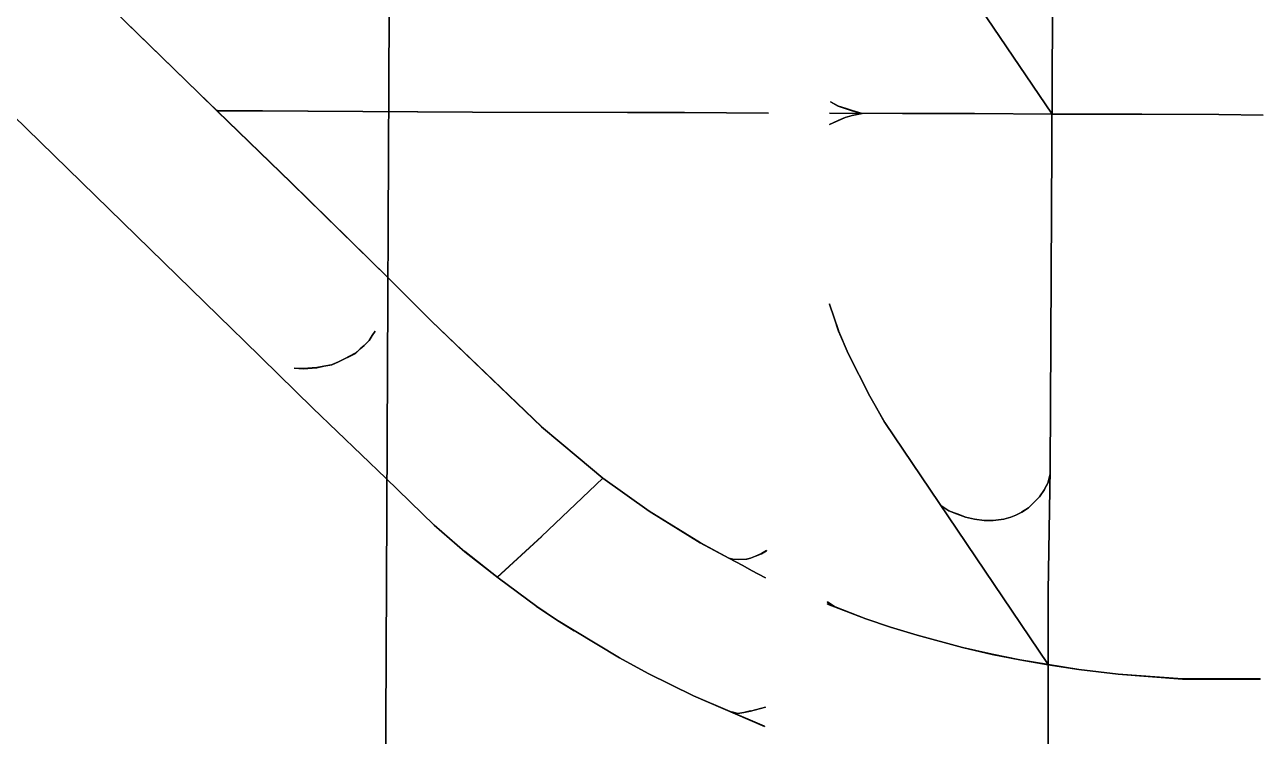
# Model space of a CAD drawing. Extents: x -291248544 to -291003570, y 98625193 to 98746984.
# Drawn here: x -291182312 to -291153556, y 98656929 to 98673432 of the extents above; entities that cross this region are included whole.
import ezdxf

# ---------------------------------------------------------------- set-up
doc = ezdxf.new("R2010")
doc.units = 0

msp = doc.modelspace()

# ---------------------------------------------------------------- linework, layer by layer
at = {"layer": 'mg_to_dxf', "color": 2}
for points in [[(-291173721.32, 98701800.8), (-291173722.31, 98701801.8), (-291174019.87, 98637403.69), (-291174018.86, 98637406.1)], [(-291174018.86, 98637406.1), (-291174017.86, 98637405.68), (-291173720.31, 98701801.8), (-291173721.32, 98701800.8)], [(-291158340.46, 98694613.91), (-291158341.45, 98694614.92), (-291158501.67, 98663119.78), (-291158500.67, 98663120.77)], [(-291158500.67, 98663120.77), (-291158499.67, 98663119.76), (-291158339.45, 98694614.91), (-291158340.46, 98694613.91)], [(-291190337.76, 98683570.5), (-291190339.02, 98683570.33), (-291178276.4, 98671851.05), (-291178276.42, 98671852.46)], [(-291178276.42, 98671852.46), (-291178275.01, 98671852.48), (-291190337.99, 98683572.11), (-291190337.76, 98683570.5)], [(-291162093.84, 98676726.88), (-291162095.24, 98676727.17), (-291158455.44, 98671359.04), (-291158455.18, 98671360.43)], [(-291158455.18, 98671360.43), (-291158453.79, 98671360.16), (-291162093.56, 98676728.25), (-291162093.84, 98676726.88)], [(-291184501.29, 98673190.72), (-291184502.7, 98673190.7), (-291177498.2, 98666369.32), (-291177498.22, 98666370.74)], [(-291177498.22, 98666370.74), (-291177496.81, 98666370.76), (-291184501.31, 98673192.14), (-291184501.29, 98673190.72)], [(-291178275.7, 98671851.76), (-291178275.72, 98671853.18), (-291178277.12, 98671851.74), (-291178275.7, 98671851.76)], [(-291178275.7, 98671851.76), (-291178277.12, 98671851.74), (-291177841.53, 98671427.62), (-291177841.54, 98671429.03)], [(-291178276.42, 98671852.46), (-291178276.4, 98671851.05), (-291178275.01, 98671852.48), (-291178276.42, 98671852.46)], [(-291177841.54, 98671429.03), (-291177840.13, 98671429.05), (-291178275.72, 98671853.18), (-291178275.7, 98671851.76)], [(-291163604.3, 98671645.87), (-291163604.68, 98671647.23), (-291163605.66, 98671645.49), (-291163604.3, 98671645.87)], [(-291163604.3, 98671645.87), (-291163605.66, 98671645.49), (-291163421.59, 98671541.95), (-291163422.07, 98671543.37)], [(-291163422.07, 98671543.37), (-291163420.79, 98671543.8), (-291163604.68, 98671647.23), (-291163604.3, 98671645.87)], [(-291177840.83, 98671428.33), (-291177840.85, 98671429.75), (-291177842.24, 98671428.31), (-291177840.83, 98671428.33)], [(-291177840.83, 98671428.33), (-291177842.24, 98671428.31), (-291176124.91, 98669768.22), (-291176124.93, 98669769.63)], [(-291177840.69, 98671440.12), (-291177841.68, 98671441.13), (-291177841.69, 98671439.13), (-291177840.69, 98671440.12)], [(-291177840.69, 98671440.12), (-291177841.69, 98671439.13), (-291175734.98, 98671427.68), (-291175735.97, 98671428.68)], [(-291175735.97, 98671428.68), (-291175734.97, 98671429.68), (-291177841.68, 98671441.13), (-291177840.69, 98671440.12)], [(-291177841.54, 98671429.03), (-291177841.53, 98671427.62), (-291177840.13, 98671429.05), (-291177841.54, 98671429.03)], [(-291176124.93, 98669769.63), (-291176123.52, 98669769.66), (-291177840.85, 98671429.75), (-291177840.83, 98671428.33)], [(-291175734.97, 98671428.68), (-291175735.97, 98671429.68), (-291175735.98, 98671427.68), (-291175734.97, 98671428.68)], [(-291175734.97, 98671428.68), (-291175735.98, 98671427.68), (-291171912.65, 98671404.79), (-291171913.65, 98671405.8)], [(-291171913.65, 98671405.8), (-291171912.64, 98671406.79), (-291175735.97, 98671429.68), (-291175734.97, 98671428.68)], [(-291175735.97, 98671428.68), (-291175734.98, 98671427.68), (-291175734.97, 98671429.68), (-291175735.97, 98671428.68)], [(-291171913.65, 98671405.8), (-291171912.65, 98671404.79), (-291171912.64, 98671406.79), (-291171913.65, 98671405.8)], [(-291171912.65, 98671405.79), (-291171913.64, 98671406.79), (-291171913.65, 98671404.79), (-291171912.65, 98671405.79)], [(-291171912.65, 98671405.79), (-291171913.65, 98671404.79), (-291168319.2, 98671393.35), (-291168320.2, 98671394.35)], [(-291168320.2, 98671394.35), (-291168319.2, 98671395.35), (-291171913.64, 98671406.79), (-291171912.65, 98671405.79)], [(-291168320.2, 98671394.35), (-291168319.2, 98671393.35), (-291168319.2, 98671395.35), (-291168320.2, 98671394.35)], [(-291166992.69, 98671394.35), (-291166991.68, 98671395.35), (-291168320.2, 98671395.35), (-291168319.2, 98671394.35)], [(-291168319.2, 98671394.35), (-291168320.2, 98671395.35), (-291168320.2, 98671393.35), (-291168319.2, 98671394.35)], [(-291168319.2, 98671394.35), (-291168320.2, 98671393.35), (-291166991.69, 98671393.35), (-291166992.69, 98671394.35)], [(-291166992.69, 98671394.35), (-291166991.69, 98671393.35), (-291166991.68, 98671395.35), (-291166992.69, 98671394.35)], [(-291166991.69, 98671394.35), (-291166992.68, 98671395.35), (-291166992.69, 98671393.35), (-291166991.69, 98671394.35)], [(-291166991.69, 98671394.35), (-291166992.69, 98671393.35), (-291165046.2, 98671381.9), (-291165047.19, 98671382.91)], [(-291165047.19, 98671382.91), (-291165046.19, 98671383.9), (-291166992.68, 98671395.35), (-291166991.69, 98671394.35)], [(-291165047.19, 98671382.91), (-291165046.2, 98671381.9), (-291165046.19, 98671383.9), (-291165047.19, 98671382.91)], [(-291163627.12, 98671382.9), (-291163628.12, 98671383.91), (-291163628.13, 98671381.91), (-291163627.12, 98671382.9)], [(-291163627.12, 98671382.9), (-291163628.13, 98671381.91), (-291161933.4, 98671370.46), (-291161934.4, 98671371.46)], [(-291161934.4, 98671371.46), (-291161933.4, 98671372.46), (-291163628.12, 98671383.91), (-291163627.12, 98671382.9)], [(-291163421.15, 98671542.97), (-291163421.71, 98671544.19), (-291163422.51, 98671542.35), (-291163421.15, 98671542.97)], [(-291163421.15, 98671542.97), (-291163422.51, 98671542.35), (-291163238.36, 98671484.8), (-291163239, 98671486.05)], [(-291163422.07, 98671543.37), (-291163421.59, 98671541.95), (-291163420.79, 98671543.8), (-291163422.07, 98671543.37)], [(-291163239, 98671486.05), (-291163237.74, 98671486.7), (-291163421.71, 98671544.19), (-291163421.15, 98671542.97)], [(-291163238.05, 98671485.74), (-291163238.69, 98671487.01), (-291163239.31, 98671485.11), (-291163238.05, 98671485.74)], [(-291163238.05, 98671485.74), (-291163239.31, 98671485.11), (-291163101.02, 98671439.01), (-291163101.67, 98671440.28)], [(-291163239, 98671486.05), (-291163238.36, 98671484.8), (-291163237.74, 98671486.7), (-291163239, 98671486.05)], [(-291163101.67, 98671440.28), (-291163100.42, 98671440.92), (-291163238.69, 98671487.01), (-291163238.05, 98671485.74)], [(-291163100.72, 98671439.98), (-291163101.37, 98671441.22), (-291163101.98, 98671439.31), (-291163100.72, 98671439.98)], [(-291163100.72, 98671439.98), (-291163101.98, 98671439.31), (-291162872.12, 98671370.36), (-291162872.79, 98671371.6)], [(-291162872.8, 98671371.36), (-291162872.02, 98671372.54), (-291163101.92, 98671326.56), (-291163100.71, 98671325.78)], [(-291163101.67, 98671440.28), (-291163101.02, 98671439.01), (-291163100.42, 98671440.92), (-291163101.67, 98671440.28)], [(-291163100.71, 98671325.78), (-291163101.45, 98671324.61), (-291162871.63, 98671370.58), (-291162872.8, 98671371.36)], [(-291162872.79, 98671371.6), (-291162871.55, 98671372.27), (-291163101.37, 98671441.22), (-291163100.72, 98671439.98)], [(-291162872.8, 98671371.36), (-291162871.63, 98671370.58), (-291162872.02, 98671372.54), (-291162872.8, 98671371.36)], [(-291162872.79, 98671371.6), (-291162872.12, 98671370.36), (-291162871.55, 98671372.27), (-291162872.79, 98671371.6)], [(-291161934.4, 98671371.46), (-291161933.4, 98671370.46), (-291161933.4, 98671372.46), (-291161934.4, 98671371.46)], [(-291161933.4, 98671371.46), (-291161934.4, 98671372.46), (-291161934.4, 98671370.46), (-291161933.4, 98671371.46)], [(-291160263.56, 98671371.46), (-291160262.56, 98671372.46), (-291161934.4, 98671372.46), (-291161933.4, 98671371.46)], [(-291161933.4, 98671371.46), (-291161934.4, 98671370.46), (-291160262.56, 98671370.46), (-291160263.56, 98671371.46)], [(-291160263.56, 98671371.46), (-291160262.56, 98671370.46), (-291160262.56, 98671372.46), (-291160263.56, 98671371.46)], [(-291160262.56, 98671371.46), (-291160263.56, 98671372.46), (-291160263.56, 98671370.46), (-291160262.56, 98671371.46)], [(-291158455.4, 98671360.02), (-291158454.39, 98671361.01), (-291160263.56, 98671372.46), (-291160262.56, 98671371.46)], [(-291160262.56, 98671371.46), (-291160263.56, 98671370.46), (-291158454.4, 98671359.01), (-291158455.4, 98671360.02)], [(-291158455.18, 98671360.43), (-291158455.44, 98671359.04), (-291158453.79, 98671360.16), (-291158455.18, 98671360.43)], [(-291158454.4, 98671360.02), (-291158455.39, 98671361.02), (-291158455.4, 98671359.02), (-291158454.4, 98671360.02)], [(-291158455.4, 98671360.02), (-291158454.4, 98671359.01), (-291158454.39, 98671361.01), (-291158455.4, 98671360.02)], [(-291158454.4, 98671360.02), (-291158455.4, 98671359.02), (-291156371.57, 98671359.02), (-291156372.57, 98671360.02)], [(-291156372.57, 98671360.02), (-291156371.57, 98671361.02), (-291158455.39, 98671361.02), (-291158454.4, 98671360.02)], [(-291156372.57, 98671360.02), (-291156371.57, 98671359.02), (-291156371.57, 98671361.02), (-291156372.57, 98671360.02)], [(-291156371.57, 98671360.01), (-291156372.57, 98671361.02), (-291156372.57, 98671359.02), (-291156371.57, 98671360.01)], [(-291154587.29, 98671348.57), (-291154586.28, 98671349.57), (-291156372.57, 98671361.02), (-291156371.57, 98671360.01)], [(-291156371.57, 98671360.01), (-291156372.57, 98671359.02), (-291154586.3, 98671347.57), (-291154587.29, 98671348.57)], [(-291154586.29, 98671348.57), (-291154587.28, 98671349.58), (-291154587.3, 98671347.58), (-291154586.29, 98671348.57)], [(-291154586.29, 98671348.57), (-291154587.3, 98671347.58), (-291153556.33, 98671336.12), (-291153557.32, 98671337.13)], [(-291154587.29, 98671348.57), (-291154586.3, 98671347.57), (-291154586.28, 98671349.57), (-291154587.29, 98671348.57)], [(-291153557.32, 98671337.13), (-291153556.31, 98671338.12), (-291154587.28, 98671349.58), (-291154586.29, 98671348.57)], [(-291163422.09, 98671211.04), (-291163421.57, 98671212.36), (-291163628.49, 98671120.4), (-291163627.17, 98671119.89)], [(-291163627.17, 98671119.89), (-291163628.49, 98671120.4), (-291163627.68, 98671118.57), (-291163627.17, 98671119.89)], [(-291163627.17, 98671119.89), (-291163627.68, 98671118.57), (-291163420.77, 98671210.53), (-291163422.09, 98671211.04)], [(-291163261.87, 98671279.71), (-291163261.29, 98671281.05), (-291163422.49, 98671211.96), (-291163421.17, 98671211.44)], [(-291163421.17, 98671211.44), (-291163422.49, 98671211.96), (-291163421.69, 98671210.13), (-291163421.17, 98671211.44)], [(-291163422.09, 98671211.04), (-291163420.77, 98671210.53), (-291163421.57, 98671212.36), (-291163422.09, 98671211.04)], [(-291163421.17, 98671211.44), (-291163421.69, 98671210.13), (-291163260.62, 98671279.16), (-291163261.87, 98671279.71)], [(-291163101.68, 98671325.55), (-291163100.95, 98671326.79), (-291163262.23, 98671280.71), (-291163260.93, 98671280.04)], [(-291163260.93, 98671280.04), (-291163262.23, 98671280.71), (-291163261.56, 98671278.83), (-291163260.93, 98671280.04)], [(-291163261.87, 98671279.71), (-291163260.62, 98671279.16), (-291163261.29, 98671281.05), (-291163261.87, 98671279.71)], [(-291163260.93, 98671280.04), (-291163261.56, 98671278.83), (-291163100.48, 98671324.85), (-291163101.68, 98671325.55)], [(-291163100.71, 98671325.78), (-291163101.92, 98671326.56), (-291163101.45, 98671324.61), (-291163100.71, 98671325.78)], [(-291163101.68, 98671325.55), (-291163100.48, 98671324.85), (-291163100.95, 98671326.79), (-291163101.68, 98671325.55)], [(-291153557.32, 98671337.13), (-291153556.33, 98671336.12), (-291153556.31, 98671338.12), (-291153557.32, 98671337.13)], [(-291176124.22, 98669768.94), (-291176124.23, 98669770.35), (-291176125.63, 98669768.92), (-291176124.22, 98669768.94)], [(-291176124.22, 98669768.94), (-291176125.63, 98669768.92), (-291173881.88, 98667570.96), (-291173881.89, 98667572.37)], [(-291176124.93, 98669769.63), (-291176124.91, 98669768.22), (-291176123.52, 98669769.66), (-291176124.93, 98669769.63)], [(-291173881.89, 98667572.37), (-291173880.47, 98667572.38), (-291176124.23, 98669770.35), (-291176124.22, 98669768.94)], [(-291173881.18, 98667571.67), (-291173881.18, 98667573.09), (-291173882.59, 98667571.66), (-291173881.18, 98667571.67)], [(-291173881.18, 98667571.67), (-291173882.59, 98667571.66), (-291172874.8, 98666563.87), (-291172874.8, 98666565.29)], [(-291173881.89, 98667572.37), (-291173881.88, 98667570.96), (-291173880.47, 98667572.38), (-291173881.89, 98667572.37)], [(-291172874.8, 98666565.29), (-291172873.4, 98666565.3), (-291173881.18, 98667573.09), (-291173881.18, 98667571.67)], [(-291163627.47, 98666953.57), (-291163626.83, 98666954.83), (-291163628.73, 98666954.2), (-291163627.47, 98666953.57)], [(-291163627.47, 98666953.57), (-291163628.73, 98666954.2), (-291163422.41, 98666335.23), (-291163421.79, 98666336.53)], [(-291163421.79, 98666336.53), (-291163420.54, 98666335.94), (-291163626.83, 98666954.83), (-291163627.47, 98666953.57)], [(-291172874.09, 98666564.6), (-291172874.11, 98666566), (-291172875.51, 98666564.57), (-291172874.09, 98666564.6)], [(-291172874.09, 98666564.6), (-291172875.51, 98666564.57), (-291170883.51, 98664652.71), (-291170883.54, 98664654.12)], [(-291172874.8, 98666565.29), (-291172874.8, 98666563.87), (-291172873.4, 98666565.3), (-291172874.8, 98666565.29)], [(-291170883.54, 98664654.12), (-291170882.13, 98664654.15), (-291172874.11, 98666566), (-291172874.09, 98666564.6)], [(-291177497.5, 98666370.05), (-291177497.53, 98666371.46), (-291177498.92, 98666370.02), (-291177497.5, 98666370.05)], [(-291177497.5, 98666370.05), (-291177498.92, 98666370.02), (-291177223.54, 98666106.11), (-291177223.57, 98666107.52)], [(-291177498.22, 98666370.74), (-291177498.2, 98666369.32), (-291177496.81, 98666370.76), (-291177498.22, 98666370.74)], [(-291177223.57, 98666107.52), (-291177222.15, 98666107.55), (-291177497.53, 98666371.46), (-291177497.5, 98666370.05)], [(-291174248, 98666221.19), (-291174248.33, 98666222.58), (-291174317.46, 98666107.37), (-291174316.15, 98666107.61)], [(-291174316.15, 98666107.61), (-291174315.87, 98666106.13), (-291174246.64, 98666221.51), (-291174248, 98666221.19)], [(-291174179.35, 98666324.2), (-291174179.63, 98666325.59), (-291174248.86, 98666221.74), (-291174247.46, 98666222.03)], [(-291174247.46, 98666222.03), (-291174248.86, 98666221.74), (-291174247.17, 98666220.67), (-291174247.46, 98666222.03)], [(-291174248, 98666221.19), (-291174246.64, 98666221.51), (-291174248.33, 98666222.58), (-291174248, 98666221.19)], [(-291174247.46, 98666222.03), (-291174247.17, 98666220.67), (-291174177.97, 98666324.48), (-291174179.35, 98666324.2)], [(-291174179.35, 98666324.2), (-291174177.97, 98666324.48), (-291174179.63, 98666325.59), (-291174179.35, 98666324.2)], [(-291163421.43, 98666335.6), (-291163420.9, 98666336.88), (-291163422.77, 98666336.16), (-291163421.43, 98666335.6)], [(-291163421.43, 98666335.6), (-291163422.77, 98666336.16), (-291163193.46, 98665808.75), (-291163192.95, 98665810.09)], [(-291163421.79, 98666336.53), (-291163422.41, 98666335.23), (-291163420.54, 98666335.94), (-291163421.79, 98666336.53)], [(-291163192.95, 98665810.09), (-291163191.64, 98665809.6), (-291163420.9, 98666336.88), (-291163421.43, 98666335.6)], [(-291177222.85, 98666106.83), (-291177222.87, 98666108.25), (-291177224.26, 98666106.81), (-291177222.85, 98666106.83)], [(-291177222.85, 98666106.83), (-291177224.26, 98666106.81), (-291175621.37, 98664538.27), (-291175621.39, 98664539.69)], [(-291177223.57, 98666107.52), (-291177223.54, 98666106.11), (-291177222.15, 98666107.55), (-291177223.57, 98666107.52)], [(-291175621.39, 98664539.69), (-291175619.98, 98664539.71), (-291177222.87, 98666108.25), (-291177222.85, 98666106.83)], [(-291174522.77, 98665912.29), (-291174522.69, 98665913.71), (-291174637.78, 98665810.13), (-291174636.47, 98665809.97)], [(-291174636.47, 98665809.97), (-291174636.65, 98665808.46), (-291174521.36, 98665912.21), (-291174522.77, 98665912.29)], [(-291174431.22, 98665992.41), (-291174431.15, 98665993.8), (-291174523.44, 98665913.05), (-291174522.02, 98665912.96)], [(-291174522.02, 98665912.96), (-291174523.44, 98665913.05), (-291174522.11, 98665911.55), (-291174522.02, 98665912.96)], [(-291174522.77, 98665912.29), (-291174521.36, 98665912.21), (-291174522.69, 98665913.71), (-291174522.77, 98665912.29)], [(-291174522.02, 98665912.96), (-291174522.11, 98665911.55), (-291174429.79, 98665992.34), (-291174431.22, 98665992.41)], [(-291174316.76, 98666106.82), (-291174316.84, 98666108.15), (-291174431.88, 98665993.11), (-291174430.49, 98665993.09)], [(-291174430.49, 98665993.09), (-291174431.88, 98665993.11), (-291174430.52, 98665991.65), (-291174430.49, 98665993.09)], [(-291174431.22, 98665992.41), (-291174429.79, 98665992.34), (-291174431.15, 98665993.8), (-291174431.22, 98665992.41)], [(-291174430.49, 98665993.09), (-291174430.52, 98665991.65), (-291174315.26, 98666106.91), (-291174316.76, 98666106.82)], [(-291174316.15, 98666107.61), (-291174317.46, 98666107.37), (-291174315.87, 98666106.13), (-291174316.15, 98666107.61)], [(-291174316.76, 98666106.82), (-291174315.26, 98666106.91), (-291174316.84, 98666108.15), (-291174316.76, 98666106.82)], [(-291175026.4, 98665614.88), (-291175025.9, 98665616.19), (-291175186.91, 98665547.18), (-291175185.69, 98665546.62)], [(-291175185.69, 98665546.62), (-291175186.33, 98665545.26), (-291175025.06, 98665614.37), (-291175026.4, 98665614.88)], [(-291174889.06, 98665683.52), (-291174888.61, 98665684.86), (-291175026.81, 98665615.77), (-291175025.49, 98665615.31)], [(-291175025.49, 98665615.31), (-291175026.81, 98665615.77), (-291175025.97, 98665613.95), (-291175025.49, 98665615.31)], [(-291175026.4, 98665614.88), (-291175025.06, 98665614.37), (-291175025.9, 98665616.19), (-291175026.4, 98665614.88)], [(-291175025.49, 98665615.31), (-291175025.97, 98665613.95), (-291174887.72, 98665683.08), (-291174889.06, 98665683.52)], [(-291174774.62, 98665740.74), (-291174774.17, 98665742.08), (-291174889.51, 98665684.42), (-291174888.16, 98665683.97)], [(-291174888.16, 98665683.97), (-291174889.51, 98665684.42), (-291174888.61, 98665682.63), (-291174888.16, 98665683.97)], [(-291174889.06, 98665683.52), (-291174887.72, 98665683.08), (-291174888.61, 98665684.86), (-291174889.06, 98665683.52)], [(-291174888.16, 98665683.97), (-291174888.61, 98665682.63), (-291174773.28, 98665740.3), (-291174774.62, 98665740.74)], [(-291174637.29, 98665809.41), (-291174636.96, 98665810.69), (-291174775.06, 98665741.64), (-291174773.72, 98665741.19)], [(-291174773.72, 98665741.19), (-291174775.06, 98665741.64), (-291174774.17, 98665739.85), (-291174773.72, 98665741.19)], [(-291174774.62, 98665740.74), (-291174773.28, 98665740.3), (-291174774.17, 98665742.08), (-291174774.62, 98665740.74)], [(-291174773.72, 98665741.19), (-291174774.17, 98665739.85), (-291174635.82, 98665809.02), (-291174637.29, 98665809.41)], [(-291174636.47, 98665809.97), (-291174637.78, 98665810.13), (-291174636.65, 98665808.46), (-291174636.47, 98665809.97)], [(-291174637.29, 98665809.41), (-291174635.82, 98665809.02), (-291174636.96, 98665810.69), (-291174637.29, 98665809.41)], [(-291163192.52, 98665809.18), (-291163192.07, 98665810.5), (-291163193.88, 98665809.65), (-291163192.52, 98665809.18)], [(-291163192.52, 98665809.18), (-291163193.88, 98665809.65), (-291162689.87, 98664813.08), (-291162689.43, 98664814.44)], [(-291163192.95, 98665810.09), (-291163193.46, 98665808.75), (-291163191.64, 98665809.6), (-291163192.95, 98665810.09)], [(-291162689.43, 98664814.44), (-291162688.1, 98664814.02), (-291163192.07, 98665810.5), (-291163192.52, 98665809.18)], [(-291176055.41, 98665466.28), (-291176056.35, 98665467.33), (-291176056.46, 98665465.34), (-291176055.41, 98665466.28)], [(-291176055.41, 98665466.28), (-291176056.46, 98665465.34), (-291175849.41, 98665453.83), (-291175850.41, 98665454.89)], [(-291175850.41, 98665454.89), (-291175849.42, 98665455.84), (-291176056.35, 98665467.33), (-291176055.41, 98665466.28)], [(-291175529.98, 98665477.72), (-291175529.12, 98665478.78), (-291175850.42, 98665455.83), (-291175849.41, 98665454.9)], [(-291175849.41, 98665454.9), (-291175850.42, 98665455.83), (-291175850.41, 98665453.83), (-291175849.41, 98665454.9)], [(-291175849.41, 98665454.9), (-291175850.41, 98665453.83), (-291175528.84, 98665476.8), (-291175529.98, 98665477.72)], [(-291175850.41, 98665454.89), (-291175849.41, 98665453.83), (-291175849.42, 98665455.84), (-291175850.41, 98665454.89)], [(-291175369.75, 98665511.98), (-291175368.97, 98665513.17), (-291175530.11, 98665478.64), (-291175528.99, 98665477.86)], [(-291175528.99, 98665477.86), (-291175530.11, 98665478.64), (-291175529.83, 98665476.66), (-291175528.99, 98665477.86)], [(-291175529.98, 98665477.72), (-291175528.84, 98665476.8), (-291175529.12, 98665478.78), (-291175529.98, 98665477.72)], [(-291175528.99, 98665477.86), (-291175529.83, 98665476.66), (-291175368.58, 98665511.21), (-291175369.75, 98665511.98)], [(-291175186.65, 98665546.32), (-291175185.96, 98665547.47), (-291175369.95, 98665512.97), (-291175368.77, 98665512.18)], [(-291175368.77, 98665512.18), (-291175369.95, 98665512.97), (-291175369.56, 98665511.01), (-291175368.77, 98665512.18)], [(-291175369.75, 98665511.98), (-291175368.58, 98665511.21), (-291175368.97, 98665513.17), (-291175369.75, 98665511.98)], [(-291175368.77, 98665512.18), (-291175369.56, 98665511.01), (-291175185.37, 98665545.55), (-291175186.65, 98665546.32)], [(-291175185.69, 98665546.62), (-291175186.91, 98665547.18), (-291175186.33, 98665545.26), (-291175185.69, 98665546.62)], [(-291175186.65, 98665546.32), (-291175185.37, 98665545.55), (-291175185.96, 98665547.47), (-291175186.65, 98665546.32)], [(-291162688.96, 98664813.56), (-291162688.57, 98664814.9), (-291162690.34, 98664813.96), (-291162688.96, 98664813.56)], [(-291162688.96, 98664813.56), (-291162690.34, 98664813.96), (-291162346.49, 98664206.5), (-291162346.13, 98664207.89)], [(-291162689.43, 98664814.44), (-291162689.87, 98664813.08), (-291162688.1, 98664814.02), (-291162689.43, 98664814.44)], [(-291162346.13, 98664207.89), (-291162344.79, 98664207.55), (-291162688.57, 98664814.9), (-291162688.96, 98664813.56)], [(-291175620.67, 98664538.99), (-291175620.7, 98664540.4), (-291175622.09, 98664538.97), (-291175620.67, 98664538.99)], [(-291175620.67, 98664538.99), (-291175622.09, 98664538.97), (-291173927.64, 98662913.21), (-291173927.67, 98662914.62)], [(-291175621.39, 98664539.69), (-291175621.37, 98664538.27), (-291175619.98, 98664539.71), (-291175621.39, 98664539.69)], [(-291173927.67, 98662914.62), (-291173926.25, 98662914.65), (-291175620.7, 98664540.4), (-291175620.67, 98664538.99)], [(-291170882.82, 98664653.43), (-291170882.85, 98664654.85), (-291170884.23, 98664653.4), (-291170882.82, 98664653.43)], [(-291170882.82, 98664653.43), (-291170884.23, 98664653.4), (-291170311.31, 98664103.39), (-291170311.33, 98664104.81)], [(-291170883.54, 98664654.12), (-291170883.51, 98664652.71), (-291170882.13, 98664654.15), (-291170883.54, 98664654.12)], [(-291170311.33, 98664104.81), (-291170309.92, 98664104.84), (-291170882.85, 98664654.85), (-291170882.82, 98664653.43)], [(-291162345.61, 98664207.04), (-291162345.32, 98664208.4), (-291162347.02, 98664207.35), (-291162345.61, 98664207.04)], [(-291162345.61, 98664207.04), (-291162347.02, 98664207.35), (-291158547, 98658587.44), (-291158546.73, 98658588.82)], [(-291162346.13, 98664207.89), (-291162346.49, 98664206.5), (-291162344.79, 98664207.55), (-291162346.13, 98664207.89)], [(-291158546.73, 98658588.82), (-291158545.34, 98658588.56), (-291162345.32, 98664208.4), (-291162345.61, 98664207.04)], [(-291170310.59, 98664104.14), (-291170310.72, 98664105.55), (-291170312, 98664104.02), (-291170310.59, 98664104.14)], [(-291170310.59, 98664104.14), (-291170312, 98664104.02), (-291169464.37, 98663393.84), (-291169464.49, 98663395.25)], [(-291170311.33, 98664104.81), (-291170311.31, 98664103.39), (-291170309.92, 98664104.84), (-291170311.33, 98664104.81)], [(-291169464.49, 98663395.25), (-291169463.09, 98663395.37), (-291170310.72, 98664105.55), (-291170310.59, 98664104.14)], [(-291169463.73, 98663394.61), (-291169463.85, 98663396.02), (-291169465.14, 98663394.48), (-291169463.73, 98663394.61)], [(-291169463.73, 98663394.61), (-291169465.14, 98663394.48), (-291168892.14, 98662913.16), (-291168892.29, 98662914.6)], [(-291169464.49, 98663395.25), (-291169464.37, 98663393.84), (-291169463.09, 98663395.37), (-291169464.49, 98663395.25)], [(-291168892.29, 98662914.6), (-291168890.91, 98662914.75), (-291169463.85, 98663396.02), (-291169463.73, 98663394.61)], [(-291158500.79, 98663016.79), (-291158501.53, 98663017.99), (-291158547.51, 98662822.59), (-291158546.33, 98662823.21)], [(-291158500.68, 98663119.77), (-291158501.66, 98663120.78), (-291158547.46, 98660293.09), (-291158546.44, 98660294.08)], [(-291158546.44, 98660294.08), (-291158545.46, 98660293.07), (-291158499.66, 98663120.76), (-291158500.68, 98663119.77)], [(-291158546.33, 98662823.21), (-291158545.62, 98662821.88), (-291158499.58, 98663017.53), (-291158500.79, 98663016.79)], [(-291158500.67, 98663120.77), (-291158501.67, 98663119.78), (-291158499.67, 98663119.76), (-291158500.67, 98663120.77)], [(-291158500.68, 98663119.77), (-291158499.66, 98663120.76), (-291158501.66, 98663120.78), (-291158500.68, 98663119.77)], [(-291158500.79, 98663016.79), (-291158499.58, 98663017.53), (-291158501.53, 98663017.99), (-291158500.79, 98663016.79)], [(-291173926.95, 98662913.93), (-291173926.97, 98662915.34), (-291173928.36, 98662913.9), (-291173926.95, 98662913.93)], [(-291173926.95, 98662913.93), (-291173928.36, 98662913.9), (-291172806.12, 98661826.02), (-291172806.15, 98661827.44)], [(-291173927.67, 98662914.62), (-291173927.64, 98662913.21), (-291173926.25, 98662914.65), (-291173927.67, 98662914.62)], [(-291172806.15, 98661827.44), (-291172804.73, 98661827.46), (-291173926.97, 98662915.34), (-291173926.95, 98662913.93)], [(-291168892.27, 98662913.93), (-291168892.23, 98662915.35), (-291170312.03, 98661564.25), (-291170310.61, 98661564.22)], [(-291170310.61, 98661564.22), (-291170310.65, 98661562.8), (-291168890.86, 98662913.9), (-291168892.27, 98662913.93)], [(-291168891.5, 98662913.99), (-291168891.7, 98662915.36), (-291168892.93, 98662913.78), (-291168891.5, 98662913.99)], [(-291168891.5, 98662913.99), (-291168892.93, 98662913.78), (-291167816.31, 98662146.4), (-291167816.57, 98662147.81)], [(-291168892.29, 98662914.6), (-291168892.14, 98662913.16), (-291168890.91, 98662914.75), (-291168892.29, 98662914.6)], [(-291168892.27, 98662913.93), (-291168890.86, 98662913.9), (-291168892.23, 98662915.35), (-291168892.27, 98662913.93)], [(-291167816.57, 98662147.81), (-291167815.2, 98662148.07), (-291168891.7, 98662915.36), (-291168891.5, 98662913.99)], [(-291158546.69, 98662822.28), (-291158547.15, 98662823.52), (-291158639.1, 98662651.13), (-291158637.76, 98662651.5)], [(-291158637.76, 98662651.5), (-291158637.38, 98662650.11), (-291158545.27, 98662822.81), (-291158546.69, 98662822.28)], [(-291158546.33, 98662823.21), (-291158547.51, 98662822.59), (-291158545.62, 98662821.88), (-291158546.33, 98662823.21)], [(-291158546.69, 98662822.28), (-291158545.27, 98662822.81), (-291158547.15, 98662823.52), (-291158546.69, 98662822.28)], [(-291158752.8, 98662479.05), (-291158752.86, 98662480.39), (-291158890.83, 98662342.43), (-291158889.42, 98662342.43)], [(-291158889.42, 98662342.43), (-291158889.42, 98662341.01), (-291158751.31, 98662479.12), (-291158752.8, 98662479.05)], [(-291158638.28, 98662650.65), (-291158638.58, 98662651.99), (-291158753.5, 98662479.62), (-291158752.16, 98662479.82)], [(-291158752.16, 98662479.82), (-291158753.5, 98662479.62), (-291158751.94, 98662478.35), (-291158752.16, 98662479.82)], [(-291158752.8, 98662479.05), (-291158751.31, 98662479.12), (-291158752.86, 98662480.39), (-291158752.8, 98662479.05)], [(-291158752.16, 98662479.82), (-291158751.94, 98662478.35), (-291158636.86, 98662650.96), (-291158638.28, 98662650.65)], [(-291158637.76, 98662651.5), (-291158639.1, 98662651.13), (-291158637.38, 98662650.11), (-291158637.76, 98662651.5)], [(-291158638.28, 98662650.65), (-291158636.86, 98662650.96), (-291158638.58, 98662651.99), (-291158638.28, 98662650.65)], [(-291167815.74, 98662147.26), (-291167816.04, 98662148.62), (-291167817.14, 98662146.95), (-291167815.74, 98662147.26)], [(-291167815.74, 98662147.26), (-291167817.14, 98662146.95), (-291166626.05, 98661413.97), (-291166626.4, 98661415.36)], [(-291167816.57, 98662147.81), (-291167816.31, 98662146.4), (-291167815.2, 98662148.07), (-291167816.57, 98662147.81)], [(-291166626.4, 98661415.36), (-291166625.05, 98661415.71), (-291167816.04, 98662148.62), (-291167815.74, 98662147.26)], [(-291161017.95, 98662261.69), (-291161018.25, 98662263.07), (-291161019.33, 98662261.39), (-291161017.95, 98662261.69)], [(-291161017.95, 98662261.69), (-291161019.33, 98662261.39), (-291160858.18, 98662157.8), (-291160858.58, 98662159.24)], [(-291160858.58, 98662159.24), (-291160857.28, 98662159.59), (-291161018.25, 98662263.07), (-291161017.95, 98662261.69)], [(-291160857.68, 98662158.79), (-291160858.17, 98662160.04), (-291160859.08, 98662158.24), (-291160857.68, 98662158.79)], [(-291160857.68, 98662158.79), (-291160859.08, 98662158.24), (-291160674.94, 98662089.19), (-291160675.52, 98662090.48)], [(-291160858.58, 98662159.24), (-291160858.18, 98662157.8), (-291160857.28, 98662159.59), (-291160858.58, 98662159.24)], [(-291160675.52, 98662090.48), (-291160674.22, 98662091.06), (-291160858.17, 98662160.04), (-291160857.68, 98662158.79)], [(-291159004.63, 98662227.36), (-291159004.42, 98662228.69), (-291159165.35, 98662125.23), (-291159164.01, 98662124.9)], [(-291159164.01, 98662124.9), (-291159164.35, 98662123.49), (-291159003.16, 98662227.12), (-291159004.63, 98662227.36)], [(-291158890.12, 98662341.72), (-291158890.12, 98662343.13), (-291159005.2, 98662228.06), (-291159003.86, 98662227.99)], [(-291159003.86, 98662227.99), (-291159005.2, 98662228.06), (-291159003.94, 98662226.49), (-291159003.86, 98662227.99)], [(-291159004.63, 98662227.36), (-291159003.16, 98662227.12), (-291159004.42, 98662228.69), (-291159004.63, 98662227.36)], [(-291159003.86, 98662227.99), (-291159003.94, 98662226.49), (-291158888.71, 98662341.72), (-291158890.12, 98662341.72)], [(-291158889.42, 98662342.43), (-291158890.83, 98662342.43), (-291158889.42, 98662341.01), (-291158889.42, 98662342.43)], [(-291158890.12, 98662341.72), (-291158888.71, 98662341.72), (-291158890.12, 98662343.13), (-291158890.12, 98662341.72)], [(-291160674.58, 98662090.12), (-291160675.16, 98662091.42), (-291160675.87, 98662089.55), (-291160674.58, 98662090.12)], [(-291160674.58, 98662090.12), (-291160675.87, 98662089.55), (-291160468.88, 98662009.05), (-291160469.52, 98662010.37)], [(-291160675.52, 98662090.48), (-291160674.94, 98662089.19), (-291160674.22, 98662091.06), (-291160675.52, 98662090.48)], [(-291160469.52, 98662010.37), (-291160468.3, 98662010.97), (-291160675.16, 98662091.42), (-291160674.58, 98662090.12)], [(-291160468.57, 98662010.08), (-291160469.25, 98662011.26), (-291160469.84, 98662009.34), (-291160468.57, 98662010.08)], [(-291160468.57, 98662010.08), (-291160469.84, 98662009.34), (-291160262.76, 98661963.32), (-291160263.55, 98661964.53)], [(-291160469.52, 98662010.37), (-291160468.88, 98662009.05), (-291160468.3, 98662010.97), (-291160469.52, 98662010.37)], [(-291160263.55, 98661964.53), (-291160262.39, 98661965.29), (-291160469.25, 98662011.26), (-291160468.57, 98662010.08)], [(-291160262.57, 98661964.34), (-291160263.37, 98661965.47), (-291160263.74, 98661963.51), (-291160262.57, 98661964.34)], [(-291160262.57, 98661964.34), (-291160263.74, 98661963.51), (-291160033.76, 98661929.01), (-291160034.68, 98661930.16)], [(-291160263.55, 98661964.53), (-291160262.76, 98661963.32), (-291160262.39, 98661965.29), (-291160263.55, 98661964.53)], [(-291160034.68, 98661930.16), (-291160033.61, 98661931.01), (-291160263.37, 98661965.47), (-291160262.57, 98661964.34)], [(-291160033.68, 98661930.08), (-291160034.61, 98661931.08), (-291160034.76, 98661929.08), (-291160033.68, 98661930.08)], [(-291160033.68, 98661930.08), (-291160034.76, 98661929.08), (-291159827.62, 98661929.08), (-291159828.69, 98661930.08)], [(-291160034.68, 98661930.16), (-291160033.76, 98661929.01), (-291160033.61, 98661931.01), (-291160034.68, 98661930.16)], [(-291159828.69, 98661930.08), (-291159827.75, 98661931.08), (-291160034.61, 98661931.08), (-291160033.68, 98661930.08)], [(-291159576.91, 98661964.35), (-291159576.13, 98661965.47), (-291159828.75, 98661931.02), (-291159827.69, 98661930.15)], [(-291159827.69, 98661930.15), (-291159828.75, 98661931.02), (-291159828.61, 98661929.02), (-291159827.69, 98661930.15)], [(-291159828.69, 98661930.08), (-291159827.62, 98661929.08), (-291159827.75, 98661931.08), (-291159828.69, 98661930.08)], [(-291159827.69, 98661930.15), (-291159828.61, 98661929.02), (-291159575.71, 98661963.5), (-291159576.91, 98661964.35)], [(-291159416.68, 98662010.06), (-291159416.04, 98662011.28), (-291159577.1, 98661965.26), (-291159575.93, 98661964.55)], [(-291159575.93, 98661964.55), (-291159577.1, 98661965.26), (-291159576.69, 98661963.3), (-291159575.93, 98661964.55)], [(-291159576.91, 98661964.35), (-291159575.71, 98661963.5), (-291159576.13, 98661965.47), (-291159576.91, 98661964.35)], [(-291159575.93, 98661964.55), (-291159576.69, 98661963.3), (-291159415.39, 98662009.38), (-291159416.68, 98662010.06)], [(-291159302.22, 98662055.78), (-291159301.7, 98662057.07), (-291159416.99, 98662010.95), (-291159415.73, 98662010.38)], [(-291159415.73, 98662010.38), (-291159416.99, 98662010.95), (-291159416.34, 98662009.06), (-291159415.73, 98662010.38)], [(-291159416.68, 98662010.06), (-291159415.39, 98662009.38), (-291159416.04, 98662011.28), (-291159416.68, 98662010.06)], [(-291159415.73, 98662010.38), (-291159416.34, 98662009.06), (-291159300.88, 98662055.24), (-291159302.22, 98662055.78)], [(-291159164.88, 98662124.41), (-291159164.48, 98662125.73), (-291159302.62, 98662056.66), (-291159301.31, 98662056.19)], [(-291159301.31, 98662056.19), (-291159302.62, 98662056.66), (-291159301.8, 98662054.83), (-291159301.31, 98662056.19)], [(-291159302.22, 98662055.78), (-291159300.88, 98662055.24), (-291159301.7, 98662057.07), (-291159302.22, 98662055.78)], [(-291159301.31, 98662056.19), (-291159301.8, 98662054.83), (-291159163.49, 98662123.99), (-291159164.88, 98662124.41)], [(-291159164.01, 98662124.9), (-291159165.35, 98662125.23), (-291159164.35, 98662123.49), (-291159164.01, 98662124.9)], [(-291159164.88, 98662124.41), (-291159163.49, 98662123.99), (-291159164.48, 98662125.73), (-291159164.88, 98662124.41)], [(-291172805.41, 98661826.76), (-291172805.51, 98661828.17), (-291172806.82, 98661826.66), (-291172805.41, 98661826.76)], [(-291172805.41, 98661826.76), (-291172806.82, 98661826.66), (-291172096.51, 98661208.01), (-291172096.63, 98661209.43)], [(-291172806.15, 98661827.44), (-291172806.12, 98661826.02), (-291172804.73, 98661827.46), (-291172806.15, 98661827.44)], [(-291172096.63, 98661209.43), (-291172095.24, 98661209.55), (-291172805.51, 98661828.17), (-291172805.41, 98661826.76)], [(-291170311.34, 98661563.53), (-291170311.28, 98661564.95), (-291171341.99, 98660614.41), (-291171340.57, 98660614.35)], [(-291171340.57, 98660614.35), (-291171340.63, 98660612.94), (-291170309.93, 98661563.48), (-291170311.34, 98661563.53)], [(-291170310.61, 98661564.22), (-291170312.03, 98661564.25), (-291170310.65, 98661562.8), (-291170310.61, 98661564.22)], [(-291170311.34, 98661563.53), (-291170309.93, 98661563.48), (-291170311.28, 98661564.95), (-291170311.34, 98661563.53)], [(-291166625.54, 98661414.86), (-291166625.92, 98661416.2), (-291166626.92, 98661414.47), (-291166625.54, 98661414.86)], [(-291166625.54, 98661414.86), (-291166626.92, 98661414.47), (-291165962.14, 98661059.16), (-291165962.66, 98661060.57)], [(-291166626.4, 98661415.36), (-291166626.05, 98661413.97), (-291166625.05, 98661415.71), (-291166626.4, 98661415.36)], [(-291165962.66, 98661060.57), (-291165961.41, 98661061.04), (-291166625.92, 98661416.2), (-291166625.54, 98661414.86)], [(-291172095.86, 98661208.8), (-291172096.01, 98661210.19), (-291172097.28, 98661208.64), (-291172095.86, 98661208.8)], [(-291172095.86, 98661208.8), (-291172097.28, 98661208.64), (-291171318.27, 98660601.47), (-291171318.45, 98660602.88)], [(-291172096.63, 98661209.43), (-291172096.51, 98661208.01), (-291172095.24, 98661209.55), (-291172096.63, 98661209.43)], [(-291171318.45, 98660602.88), (-291171317.05, 98660603.06), (-291172096.01, 98661210.19), (-291172095.86, 98661208.8)], [(-291165961.78, 98661060.1), (-291165962.19, 98661061.45), (-291165963.13, 98661059.69), (-291165961.78, 98661060.1)], [(-291165961.78, 98661060.1), (-291165963.13, 98661059.69), (-291165641.82, 98660887.56), (-291165642.23, 98660888.91)], [(-291165961.73, 98661060.21), (-291165962.35, 98661061.4), (-291165963.07, 98661059.52), (-291165961.73, 98661060.21)], [(-291165961.73, 98661060.21), (-291165963.07, 98661059.52), (-291165870.34, 98661036.33), (-291165871.15, 98661037.57)], [(-291165962.66, 98661060.57), (-291165962.14, 98661059.16), (-291165961.41, 98661061.04), (-291165962.66, 98661060.57)], [(-291165871.15, 98661037.57), (-291165870.02, 98661038.31), (-291165962.35, 98661061.4), (-291165961.73, 98661060.21)], [(-291165642.23, 98660888.91), (-291165640.86, 98660889.31), (-291165962.19, 98661061.45), (-291165961.78, 98661060.1)], [(-291165870.17, 98661037.4), (-291165871, 98661038.48), (-291165871.33, 98661036.5), (-291165870.17, 98661037.4)], [(-291165870.17, 98661037.4), (-291165871.33, 98661036.5), (-291165732.85, 98661024.96), (-291165733.84, 98661026.04)], [(-291165871.15, 98661037.57), (-291165870.34, 98661036.33), (-291165870.02, 98661038.31), (-291165871.15, 98661037.57)], [(-291165733.84, 98661026.04), (-291165732.83, 98661026.96), (-291165871, 98661038.48), (-291165870.17, 98661037.4)], [(-291165732.84, 98661026.03), (-291165733.85, 98661024.97), (-291165549.58, 98661036.48), (-291165550.73, 98661037.41)], [(-291165732.84, 98661026.03), (-291165733.83, 98661026.97), (-291165733.85, 98661024.97), (-291165732.84, 98661026.03)], [(-291165733.84, 98661026.04), (-291165732.85, 98661024.96), (-291165732.83, 98661026.96), (-291165733.84, 98661026.04)], [(-291165550.73, 98661037.41), (-291165549.88, 98661038.47), (-291165733.83, 98661026.97), (-291165732.84, 98661026.03)], [(-291165459.17, 98661060.21), (-291165458.5, 98661061.41), (-291165550.87, 98661038.32), (-291165549.74, 98661037.57)], [(-291165549.74, 98661037.57), (-291165550.87, 98661038.32), (-291165550.57, 98661036.33), (-291165549.74, 98661037.57)], [(-291165550.73, 98661037.41), (-291165549.58, 98661036.48), (-291165549.88, 98661038.47), (-291165550.73, 98661037.41)], [(-291165549.74, 98661037.57), (-291165550.57, 98661036.33), (-291165457.88, 98661059.5), (-291165459.17, 98661060.21)], [(-291165344.7, 98661105.92), (-291165344.15, 98661107.22), (-291165459.45, 98661061.1), (-291165458.21, 98661060.52)], [(-291165458.21, 98661060.52), (-291165459.45, 98661061.1), (-291165458.84, 98661059.19), (-291165458.21, 98661060.52)], [(-291165459.17, 98661060.21), (-291165457.88, 98661059.5), (-291165458.5, 98661061.41), (-291165459.17, 98661060.21)], [(-291165458.21, 98661060.52), (-291165458.84, 98661059.19), (-291165343.4, 98661105.37), (-291165344.7, 98661105.92)], [(-291165207.37, 98661163.14), (-291165206.9, 98661164.42), (-291165345.08, 98661106.84), (-291165343.78, 98661106.3)], [(-291165343.78, 98661106.3), (-291165345.08, 98661106.84), (-291165344.32, 98661104.99), (-291165343.78, 98661106.3)], [(-291165344.7, 98661105.92), (-291165343.4, 98661105.37), (-291165344.15, 98661107.22), (-291165344.7, 98661105.92)], [(-291165343.78, 98661106.3), (-291165344.32, 98661104.99), (-291165205.99, 98661162.63), (-291165207.37, 98661163.14)], [(-291165092.9, 98661231.74), (-291165092.55, 98661233.11), (-291165207.79, 98661163.97), (-291165206.48, 98661163.59)], [(-291165206.48, 98661163.59), (-291165207.79, 98661163.97), (-291165206.89, 98661162.18), (-291165206.48, 98661163.59)], [(-291165207.37, 98661163.14), (-291165205.99, 98661162.63), (-291165206.9, 98661164.42), (-291165207.37, 98661163.14)], [(-291165206.48, 98661163.59), (-291165206.89, 98661162.18), (-291165091.53, 98661231.39), (-291165092.9, 98661231.74)], [(-291165092.9, 98661231.74), (-291165091.53, 98661231.39), (-291165092.55, 98661233.11), (-291165092.9, 98661231.74)], [(-291165641.35, 98660888.43), (-291165641.74, 98660889.79), (-291165642.7, 98660888.04), (-291165641.35, 98660888.43)], [(-291165641.35, 98660888.43), (-291165642.7, 98660888.04), (-291165435.83, 98660773.11), (-291165436.23, 98660774.47)], [(-291165642.23, 98660888.91), (-291165641.82, 98660887.56), (-291165640.86, 98660889.31), (-291165642.23, 98660888.91)], [(-291165436.23, 98660774.47), (-291165434.87, 98660774.87), (-291165641.74, 98660889.79), (-291165641.35, 98660888.43)], [(-291165435.35, 98660773.99), (-291165435.75, 98660775.34), (-291165436.71, 98660773.59), (-291165435.35, 98660773.99)], [(-291165435.35, 98660773.99), (-291165436.71, 98660773.59), (-291165115.39, 98660601.45), (-291165115.8, 98660602.81)], [(-291165436.23, 98660774.47), (-291165435.83, 98660773.11), (-291165434.87, 98660774.87), (-291165436.23, 98660774.47)], [(-291165115.8, 98660602.81), (-291165114.44, 98660603.21), (-291165435.75, 98660775.34), (-291165435.35, 98660773.99)], [(-291171340.57, 98660614.35), (-291171341.99, 98660614.41), (-291171340.63, 98660612.94), (-291171340.57, 98660614.35)], [(-291171317.65, 98660602.27), (-291171317.85, 98660603.66), (-291171319.06, 98660602.07), (-291171317.65, 98660602.27)], [(-291171317.65, 98660602.27), (-291171319.06, 98660602.07), (-291170425.59, 98659937.7), (-291170425.82, 98659939.11)], [(-291171318.45, 98660602.88), (-291171318.27, 98660601.47), (-291171317.05, 98660603.06), (-291171318.45, 98660602.88)], [(-291170425.82, 98659939.11), (-291170424.44, 98659939.33), (-291171317.85, 98660603.66), (-291171317.65, 98660602.27)], [(-291165115.8, 98660602.81), (-291165115.39, 98660601.45), (-291165114.44, 98660603.21), (-291165115.8, 98660602.81)], [(-291158546.44, 98660294.08), (-291158547.46, 98660293.09), (-291158545.46, 98660293.07), (-291158546.44, 98660294.08)], [(-291158546.45, 98660293.08), (-291158547.45, 98660294.09), (-291158547.45, 98655440.78), (-291158546.45, 98655441.78)], [(-291158546.45, 98660293.08), (-291158545.45, 98660294.07), (-291158547.45, 98660294.09), (-291158546.45, 98660293.08)], [(-291158546.45, 98655441.78), (-291158545.45, 98655440.78), (-291158545.45, 98660294.07), (-291158546.45, 98660293.08)], [(-291170425, 98659938.53), (-291170425.25, 98659939.91), (-291170426.41, 98659938.28), (-291170425, 98659938.53)], [(-291170425, 98659938.53), (-291170426.41, 98659938.28), (-291169967.78, 98659628.7), (-291169968.07, 98659630.1)], [(-291170425.82, 98659939.11), (-291170425.59, 98659937.7), (-291170424.44, 98659939.33), (-291170425.82, 98659939.11)], [(-291169968.07, 98659630.1), (-291169966.7, 98659630.38), (-291170425.25, 98659939.91), (-291170425, 98659938.53)], [(-291163672.98, 98660041.54), (-291163673.28, 98660042.92), (-291163674.36, 98660041.24), (-291163672.98, 98660041.54)], [(-291163672.98, 98660041.54), (-291163674.36, 98660041.24), (-291163513.3, 98659937.7), (-291163513.6, 98659939.08)], [(-291163672.93, 98659995.85), (-291163673.51, 98659997.15), (-291163674.23, 98659995.28), (-291163672.93, 98659995.85)], [(-291163672.93, 98659995.85), (-291163674.23, 98659995.28), (-291162780.64, 98659651.59), (-291162781.23, 98659652.89)], [(-291162781.23, 98659652.89), (-291162779.95, 98659653.47), (-291163673.51, 98659997.15), (-291163672.93, 98659995.85)], [(-291163513.6, 98659939.08), (-291163512.22, 98659939.38), (-291163673.28, 98660042.92), (-291163672.98, 98660041.54)], [(-291163513.6, 98659939.08), (-291163513.3, 98659937.7), (-291163512.22, 98659939.38), (-291163513.6, 98659939.08)], [(-291169967.22, 98659629.56), (-291169967.54, 98659630.92), (-291169968.62, 98659629.24), (-291169967.22, 98659629.56)], [(-291169967.22, 98659629.56), (-291169968.62, 98659629.24), (-291169555.75, 98659376.94), (-291169556.09, 98659378.31)], [(-291169968.07, 98659630.1), (-291169967.78, 98659628.7), (-291169966.7, 98659630.38), (-291169968.07, 98659630.1)], [(-291169556.09, 98659378.31), (-291169554.72, 98659378.65), (-291169967.54, 98659630.92), (-291169967.22, 98659629.56)], [(-291162780.29, 98659652.55), (-291162780.89, 98659653.81), (-291162781.58, 98659651.93), (-291162780.29, 98659652.55)], [(-291162780.29, 98659652.55), (-291162781.58, 98659651.93), (-291162208.39, 98659457.05), (-291162209.03, 98659458.32)], [(-291162781.23, 98659652.89), (-291162780.64, 98659651.59), (-291162779.95, 98659653.47), (-291162781.23, 98659652.89)], [(-291162209.03, 98659458.32), (-291162207.78, 98659458.95), (-291162780.89, 98659653.81), (-291162780.29, 98659652.55)], [(-291169555.23, 98659377.8), (-291169555.58, 98659379.16), (-291169556.61, 98659377.45), (-291169555.23, 98659377.8)], [(-291169555.23, 98659377.8), (-291169556.61, 98659377.45), (-291168502.88, 98658747.5), (-291168503.24, 98658748.88)], [(-291169556.09, 98659378.31), (-291169555.75, 98659376.94), (-291169554.72, 98659378.65), (-291169556.09, 98659378.31)], [(-291168503.24, 98658748.88), (-291168501.88, 98658749.24), (-291169555.58, 98659379.16), (-291169555.23, 98659377.8)], [(-291162208.08, 98659458.02), (-291162208.73, 98659459.26), (-291162209.34, 98659457.35), (-291162208.08, 98659458.02)], [(-291162208.08, 98659458.02), (-291162209.34, 98659457.35), (-291161590.37, 98659273.95), (-291161591.06, 98659275.2)], [(-291162209.03, 98659458.32), (-291162208.39, 98659457.05), (-291162207.78, 98659458.95), (-291162209.03, 98659458.32)], [(-291161591.06, 98659275.2), (-291161589.82, 98659275.87), (-291162208.73, 98659459.26), (-291162208.08, 98659458.02)], [(-291161590.09, 98659274.92), (-291161590.79, 98659276.15), (-291161591.33, 98659274.22), (-291161590.09, 98659274.92)], [(-291161590.09, 98659274.92), (-291161591.33, 98659274.22), (-291160537.48, 98658987.85), (-291160538.2, 98658989.08)], [(-291161591.06, 98659275.2), (-291161590.37, 98659273.95), (-291161589.82, 98659275.87), (-291161591.06, 98659275.2)], [(-291160538.2, 98658989.08), (-291160536.99, 98658989.79), (-291161590.79, 98659276.15), (-291161590.09, 98659274.92)], [(-291160537.23, 98658988.84), (-291160537.96, 98658990.04), (-291160538.45, 98658988.1), (-291160537.23, 98658988.84)], [(-291160537.23, 98658988.84), (-291160538.45, 98658988.1), (-291159850.8, 98658827.64), (-291159851.56, 98658828.85)], [(-291160538.2, 98658989.08), (-291160537.48, 98658987.85), (-291160536.99, 98658989.79), (-291160538.2, 98658989.08)], [(-291159851.56, 98658828.85), (-291159850.38, 98658829.6), (-291160537.96, 98658990.04), (-291160537.23, 98658988.84)], [(-291168502.37, 98658748.39), (-291168502.75, 98658749.74), (-291168503.74, 98658748), (-291168502.37, 98658748.39)], [(-291168502.37, 98658748.39), (-291168503.74, 98658748), (-291167839.07, 98658381.29), (-291167839.49, 98658382.66)], [(-291168503.24, 98658748.88), (-291168502.88, 98658747.5), (-291168501.88, 98658749.24), (-291168503.24, 98658748.88)], [(-291167839.49, 98658382.66), (-291167838.15, 98658383.06), (-291168502.75, 98658749.74), (-291168502.37, 98658748.39)], [(-291159850.58, 98658828.64), (-291159851.35, 98658829.81), (-291159851.77, 98658827.85), (-291159850.58, 98658828.64)], [(-291159850.58, 98658828.64), (-291159851.77, 98658827.85), (-291159209.9, 98658701.77), (-291159210.7, 98658702.95)], [(-291159851.56, 98658828.85), (-291159850.8, 98658827.64), (-291159850.38, 98658829.6), (-291159851.56, 98658828.85)], [(-291159210.7, 98658702.95), (-291159209.53, 98658703.74), (-291159851.35, 98658829.81), (-291159850.58, 98658828.64)], [(-291159209.71, 98658702.77), (-291159210.52, 98658703.92), (-291159210.88, 98658701.95), (-291159209.71, 98658702.77)], [(-291159209.71, 98658702.77), (-291159210.88, 98658701.95), (-291158546.12, 98658587.34), (-291158546.94, 98658588.49)], [(-291159210.7, 98658702.95), (-291159209.9, 98658701.77), (-291159209.53, 98658703.74), (-291159210.7, 98658702.95)], [(-291158546.94, 98658588.49), (-291158545.79, 98658589.31), (-291159210.52, 98658703.92), (-291159209.71, 98658702.77)], [(-291158545.95, 98658588.33), (-291158546.78, 98658589.48), (-291158547.11, 98658587.5), (-291158545.95, 98658588.33)], [(-291158545.95, 98658588.33), (-291158547.11, 98658587.5), (-291157836.56, 98658472.9), (-291157837.41, 98658474.05)], [(-291158546.73, 98658588.82), (-291158547, 98658587.44), (-291158545.34, 98658588.56), (-291158546.73, 98658588.82)], [(-291158546.94, 98658588.49), (-291158546.12, 98658587.34), (-291158545.79, 98658589.31), (-291158546.94, 98658588.49)], [(-291157837.41, 98658474.05), (-291157836.28, 98658474.88), (-291158546.78, 98658589.48), (-291158545.95, 98658588.33)], [(-291157836.42, 98658473.91), (-291157837.28, 98658475.02), (-291157837.55, 98658473.03), (-291157836.42, 98658473.91)], [(-291157836.42, 98658473.91), (-291157837.55, 98658473.03), (-291156920.98, 98658369.92), (-291156921.88, 98658371.03)], [(-291157837.41, 98658474.05), (-291157836.56, 98658472.9), (-291157836.28, 98658474.88), (-291157837.41, 98658474.05)], [(-291156921.88, 98658371.03), (-291156920.8, 98658371.91), (-291157837.28, 98658475.02), (-291157836.42, 98658473.91)], [(-291167838.6, 98658382.2), (-291167839.04, 98658383.52), (-291167839.96, 98658381.75), (-291167838.6, 98658382.2)], [(-291167838.6, 98658382.2), (-291167839.96, 98658381.75), (-291166786.16, 98657866.3), (-291166786.64, 98657867.65)], [(-291167839.49, 98658382.66), (-291167839.07, 98658381.29), (-291167838.15, 98658383.06), (-291167839.49, 98658382.66)], [(-291166786.64, 98657867.65), (-291166785.33, 98657868.12), (-291167839.04, 98658383.52), (-291167838.6, 98658382.2)], [(-291156920.89, 98658370.93), (-291156921.79, 98658372.01), (-291156921.98, 98658370.01), (-291156920.89, 98658370.93)], [(-291156920.89, 98658370.93), (-291156921.98, 98658370.01), (-291155433.19, 98658255.49), (-291155434.15, 98658256.57)], [(-291156921.88, 98658371.03), (-291156920.98, 98658369.92), (-291156920.8, 98658371.91), (-291156921.88, 98658371.03)], [(-291155434.15, 98658256.57), (-291155433.12, 98658257.49), (-291156921.79, 98658372.01), (-291156920.89, 98658370.93)], [(-291155433.15, 98658256.53), (-291155434.12, 98658257.53), (-291155434.19, 98658255.53), (-291155433.15, 98658256.53)], [(-291155433.15, 98658256.53), (-291155434.19, 98658255.53), (-291153624.99, 98658255.53), (-291153625.99, 98658256.53)], [(-291155434.15, 98658256.57), (-291155433.19, 98658255.49), (-291155433.12, 98658257.49), (-291155434.15, 98658256.57)], [(-291153625.99, 98658256.53), (-291153624.99, 98658257.53), (-291155434.12, 98658257.53), (-291155433.15, 98658256.53)], [(-291153625.99, 98658256.53), (-291153624.99, 98658255.53), (-291153624.99, 98658257.53), (-291153625.99, 98658256.53)], [(-291166785.73, 98657867.23), (-291166786.24, 98657868.54), (-291166787.07, 98657866.72), (-291166785.73, 98657867.23)], [(-291166785.73, 98657867.23), (-291166787.07, 98657866.72), (-291165138.18, 98657156.78), (-291165138.7, 98657158.1)], [(-291166786.64, 98657867.65), (-291166786.16, 98657866.3), (-291166785.33, 98657868.12), (-291166786.64, 98657867.65)], [(-291165138.7, 98657158.1), (-291165137.39, 98657158.62), (-291166786.24, 98657868.54), (-291166785.73, 98657867.23)], [(-291165115.84, 98657604.09), (-291165115.13, 98657605.31), (-291165459.4, 98657513.51), (-291165458.2, 98657512.79)], [(-291165458.2, 98657512.79), (-291165458.93, 98657511.56), (-291165114.62, 98657603.38), (-291165115.84, 98657604.09)], [(-291165115.84, 98657604.09), (-291165114.62, 98657603.38), (-291165115.13, 98657605.31), (-291165115.84, 98657604.09)], [(-291165893.07, 98657489.66), (-291165893.8, 98657490.87), (-291165894.28, 98657488.93), (-291165893.07, 98657489.66)], [(-291165893.07, 98657489.66), (-291165894.28, 98657488.93), (-291165755.77, 98657454.3), (-291165756.72, 98657455.57)], [(-291165756.72, 98657455.57), (-291165755.69, 98657456.34), (-291165893.8, 98657490.87), (-291165893.07, 98657489.66)], [(-291165755.72, 98657455.53), (-291165756.77, 98657454.34), (-291165618.22, 98657477.43), (-291165619.39, 98657478.25)], [(-291165755.72, 98657455.53), (-291165756.69, 98657456.38), (-291165756.77, 98657454.34), (-291165755.72, 98657455.53)], [(-291165756.72, 98657455.57), (-291165755.77, 98657454.3), (-291165755.69, 98657456.34), (-291165756.72, 98657455.57)], [(-291165619.39, 98657478.25), (-291165618.59, 98657479.4), (-291165756.69, 98657456.38), (-291165755.72, 98657455.53)], [(-291165459.17, 98657512.56), (-291165458.42, 98657513.74), (-291165619.57, 98657479.21), (-291165618.41, 98657478.44)], [(-291165618.41, 98657478.44), (-291165619.57, 98657479.21), (-291165619.2, 98657477.25), (-291165618.41, 98657478.44)], [(-291165619.39, 98657478.25), (-291165618.22, 98657477.43), (-291165618.59, 98657479.4), (-291165619.39, 98657478.25)], [(-291165618.41, 98657478.44), (-291165619.2, 98657477.25), (-291165457.96, 98657511.8), (-291165459.17, 98657512.56)], [(-291165458.2, 98657512.79), (-291165459.4, 98657513.51), (-291165458.93, 98657511.56), (-291165458.2, 98657512.79)], [(-291165459.17, 98657512.56), (-291165457.96, 98657511.8), (-291165458.42, 98657513.74), (-291165459.17, 98657512.56)], [(-291165138.7, 98657158.1), (-291165138.18, 98657156.78), (-291165137.39, 98657158.62), (-291165138.7, 98657158.1)]]:
    msp.add_3dface(points, dxfattribs=at)

doc.saveas('drawing.dxf')
